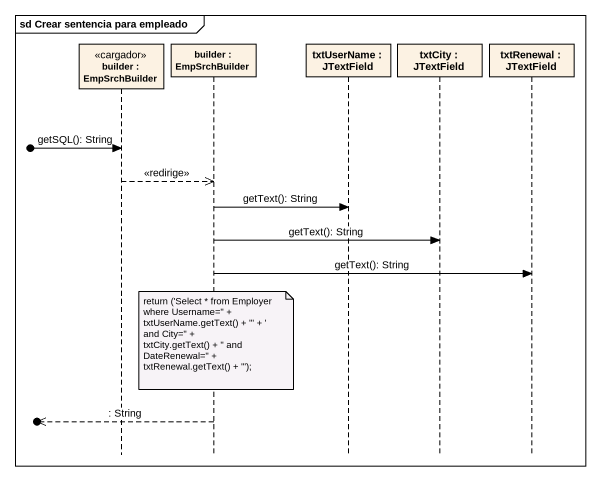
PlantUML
@startuml
mainframe sd Crear sentencia para empleado
hide footbox
participant "builder : EmpSrchBuilder" as builder <<cargador>>
participant "builder : EmpSrchBuilder" as builder_2
participant "txtUserName : JTextField" as txtUserName
participant "txtCity : JTextField" as txtCity
participant "txtRenewal : JTextField" as txtRenewal

[o-> builder : getSQL(): String
builder -->> builder_2 : <<redirige>>
builder_2 -> txtUserName : getText(): String
builder_2 -> txtCity : getText(): String
builder_2 -> txtRenewal : getText(): String
note over builder_2
  return ('Select * from Employer where Username='' +
  txtUserName.getText() + ''' + ' and City='' +
  txtCity.getText() + '' and DateRenewal='' +
  txtRenewal.getText() + ''');
end note
[o<<-- builder_2 : : String
@enduml
